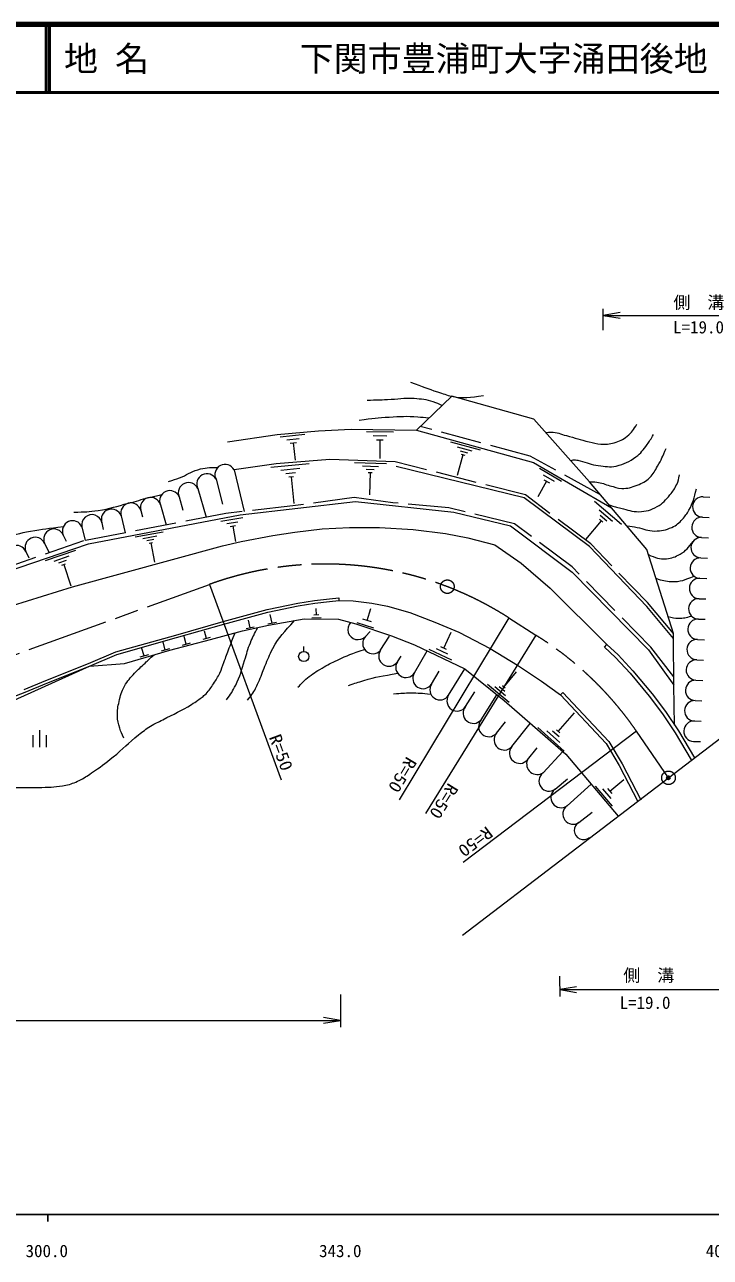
# Model space of a CAD drawing. Units: millimetres, scale not verified. Extents: x 40000 to 680000, y 20000 to 380000.
# Drawn here: x 364594 to 465406, y 198715 to 380000 of the extents above; entities that cross this region are included whole.
import ezdxf
from ezdxf.enums import TextEntityAlignment as Align

# ---------------------------------------------------------------- set-up
doc = ezdxf.new("R2010")
doc.units = ezdxf.units.MM
doc.header["$LTSCALE"] = 1000
doc.header["$PDMODE"] = 32
doc.header["$PDSIZE"] = 500
doc.linetypes.add('CHAIN', pattern=[18.5, 12, -1.5, 3.5, -1.5])
doc.linetypes.add('DASHED', pattern=[7.5, 6, -1.5])
for name, color, linetype, lineweight in [('M-BGD', 7, 'Continuous', 13), ('M-BMK', 2, 'CHAIN', 13), ('M-BMK-OTRS', 5, 'Continuous', 13), ('M-STR-HTXT', 7, 'Continuous', 13), ('M-TTL', 2, 'Continuous', 140), ('M-TTL-BAND', 7, 'Continuous', 25), ('M-TTL-LINE', 7, 'Continuous', 50)]:
    doc.layers.add(name, color=color, linetype=linetype, lineweight=lineweight)
doc.layers.add('M-OTRS', color=6, linetype='Continuous')
doc.layers.add('M-TTL-TXT', color=7, linetype='Continuous')
doc.styles.add('ＭＳ ゴシック', font='')
doc.styles.get('ＭＳ ゴシック').set_extended_font_data('MS Gothic')

# ---------------------------------------------------------------- blocks, each defined once
blk = doc.blocks.new('open_arrow')
at = {"color": 0, "linetype": 'Continuous', "lineweight": -2}
blk.add_lwpolyline([(7.5, 1.25), (0, 0), (7.5, -1.25)], dxfattribs=at)

msp = doc.modelspace()

# ---------------------------------------------------------------- linework, layer by layer
at = {"layer": 'M-BGD'}
for p, q in [((402148, 319395), (405802, 319770)), ((403118, 318941), (404945, 319129)), ((414877, 320161), (418809, 320112)), ((415853, 319559), (417819, 319534)), ((403631, 318440), (404544, 318533)), ((404087, 318487), (404350, 315929)), ((416337, 318963), (417320, 318950)), ((416828, 318957), (416794, 316204)), ((427207, 318671), (431574, 317464)), ((428178, 317932), (430361, 317329)), ((428603, 317345), (429695, 317043)), ((400799, 314926), (406411, 315482)), ((413096, 315627), (417790, 315458)), ((429028, 316757), (428183, 313700)), ((428755, 316833), (429301, 316682)), ((395390, 314521), (396882, 308419)), ((402257, 314503), (405064, 314782)), ((403015, 314012), (404418, 314151)), ((414252, 315115), (416600, 315030)), ((414822, 314624), (415996, 314582)), ((415099, 314144), (415685, 314123)), ((415392, 314134), (415274, 310848)), ((440280, 314757), (443522, 312875)), ((440809, 313800), (442429, 312859)), ((392726, 313141), (393680, 309482)), ((403421, 313485), (404123, 313555)), ((403772, 313520), (404162, 309591)), ((441337, 312843), (440019, 310574)), ((440931, 313078), (441742, 312608)), ((387311, 310566), (387851, 308598)), ((390063, 311761), (391283, 307558)), ((464348, 310570), (465347, 310531)), ((381668, 308569), (381936, 307606)), ((384559, 309371), (385420, 306432)), ((448397, 309899), (452350, 306560)), ((449051, 308669), (451028, 306999)), ((375960, 306737), (376157, 305756)), ((378778, 307767), (379379, 305273)), ((393419, 306978), (396676, 307514)), ((394314, 306623), (395942, 306892)), ((449372, 307044), (447034, 304276)), ((449124, 307252), (449619, 306835)), ((449211, 307856), (450200, 307022)), ((464231, 307572), (465230, 307533)), ((370274, 304935), (370678, 304020)), ((373019, 306146), (373514, 304147)), ((380851, 304653), (384956, 305433)), ((381955, 304437), (384008, 304828)), ((394802, 306202), (395616, 306336)), ((395209, 306269), (395584, 303989)), ((464114, 304574), (465113, 304535)), ((367530, 303723), (368186, 302322)), ((382547, 304124), (383573, 304319)), ((382881, 303763), (383394, 303860)), ((383138, 303811), (383684, 300938)), ((364785, 302512), (365189, 301597)), ((367653, 301175), (372108, 302698)), ((368919, 301111), (371147, 301872)), ((369628, 300855), (370742, 301236)), ((463997, 301576), (464996, 301537)), ((370059, 300505), (370616, 300696)), ((370337, 300600), (371404, 297482)), ((463880, 298579), (464879, 298540)), ((407215, 295298), (409390, 295579)), ((409390, 295579), (410770, 295696)), ((410770, 295696), (410804, 295298)), ((463763, 295581), (464762, 295542)), ((393789, 292221), (400252, 293976)), ((400252, 293976), (404736, 294923)), ((400345, 293587), (404807, 294529)), ((404736, 294923), (407215, 295298)), ((404807, 294529), (407271, 294902)), ((407271, 294902), (409432, 295181)), ((407482, 293175), (407452, 294148)), ((409432, 295181), (410804, 295298)), ((414942, 292373), (415489, 294119)), ((386816, 290238), (393789, 292221)), ((393896, 291836), (400345, 293587)), ((397739, 291276), (397493, 292433)), ((401615, 292099), (400335, 291827)), ((400975, 291963), (400703, 293243)), ((408189, 292780), (406800, 292737)), ((407829, 293186), (407134, 293164)), ((415955, 291235), (413461, 292016)), ((415566, 292178), (414318, 292569)), ((463646, 292583), (464645, 292544)), ((378007, 287754), (386816, 290238)), ((386925, 289853), (393896, 291836)), ((391346, 289716), (391046, 290794)), ((398317, 291399), (397160, 291153)), ((414695, 290031), (415380, 290759)), ((416879, 287975), (418225, 290070)), ((426215, 288316), (427322, 290657)), ((378140, 287376), (386925, 289853)), ((382149, 287153), (381796, 288418)), ((385276, 288025), (384942, 289226)), ((388911, 289038), (387772, 288720)), ((388342, 288879), (388024, 290018)), ((391885, 289866), (390807, 289566)), ((405626, 287834), (405623, 288552)), ((426633, 288119), (425797, 288514)), ((449836, 288439), (450209, 288843)), ((449836, 288439), (451482, 286918)), ((450209, 288843), (451872, 287307)), ((463529, 289586), (464528, 289547)), ((373979, 286036), (378007, 287754)), ((374131, 285666), (378140, 287376)), ((382781, 287329), (381516, 286977)), ((385877, 288192), (384676, 287857)), ((419399, 286312), (419948, 287148)), ((421906, 284664), (423792, 287903)), ((427412, 286522), (424068, 288104)), ((426814, 287419), (425142, 288210)), ((451482, 286918), (453596, 284621)), ((451872, 287307), (454010, 284984)), ((463412, 286588), (464411, 286549)), ((367712, 283543), (373979, 286036)), ((367863, 283172), (374131, 285666)), ((424414, 283017), (425537, 284924)), ((426921, 281369), (429320, 285288)), ((435037, 282582), (436900, 284822)), ((453596, 284621), (456416, 281226)), ((454010, 284984), (456847, 281568)), ((364530, 282218), (367712, 283543)), ((364679, 281847), (367863, 283172)), ((435838, 280291), (432638, 282952)), ((463295, 283590), (464294, 283551)), ((357336, 278986), (364679, 281847)), ((429428, 279722), (430789, 281894)), ((431698, 277761), (434017, 281464)), ((435305, 281276), (433704, 282607)), ((435171, 281929), (434371, 282594)), ((435237, 282415), (434837, 282748)), ((443368, 281431), (443732, 281773)), ((443368, 281431), (450083, 274286)), ((443732, 281773), (450486, 274588)), ((456416, 281226), (458351, 278670)), ((456847, 281568), (458800, 278989)), ((463178, 280592), (464177, 280553)), ((433969, 275800), (435283, 277484)), ((443029, 276068), (445456, 278773)), ((458351, 278670), (460241, 275836)), ((458800, 278989), (460706, 276130)), ((463061, 277595), (464060, 277556)), ((366827, 273742), (366826, 276242)), ((436239, 273839), (438936, 277244)), ((443922, 273175), (440057, 276641)), ((443302, 274428), (441370, 276161)), ((443166, 275248), (442200, 276114)), ((443271, 275851), (442788, 276284)), ((460241, 275836), (462611, 271884)), ((460706, 276130), (463082, 272167)), ((365827, 273741), (365826, 275491)), ((367827, 273742), (367826, 275492)), ((450083, 274286), (452002, 271044)), ((450486, 274588), (452439, 271287)), ((462944, 274597), (463943, 274558)), ((438510, 271878), (439952, 273642)), ((440826, 269988), (443717, 273084)), ((452002, 271044), (454727, 265778)), ((452439, 271287), (455171, 266007)), ((442581, 267555), (444394, 269075)), ((444336, 265122), (447877, 268303)), ((450644, 267277), (452692, 269010)), ((451004, 265072), (448529, 267997)), ((450824, 266175), (449587, 267637)), ((450954, 266912), (450335, 267643)), ((446091, 262689), (448039, 264208))]:
    msp.add_line(p, q, dxfattribs=at)
for points in [[(460136, 276985), (460034, 282839), (460007, 289707), (459972, 290439), (456075, 302802), (447642, 312782), (439436, 321984), (427414, 325345), (422186, 320370), (439408, 315610), (450881, 308949)], [(394426, 318672), (401712, 319719), (407813, 320279), (412589, 320489), (422186, 320370)], [(419052, 315712), (409439, 316059), (401595, 315394), (395390, 314521)], [(460007, 289707), (456092, 294432), (447618, 303250), (438030, 310394), (419238, 315026)], [(351688, 296033), (373956, 303647), (396266, 307889), (413243, 309880), (427676, 308315), (436009, 306295), (445109, 299499), (456303, 288068), (460034, 282839)], [(362821, 294576), (371612, 297306), (393678, 303377), (396437, 303971), (401085, 304855), (404339, 305367), (408313, 305833), (412357, 306066), (416773, 306044), (421700, 305766), (426465, 305187), (429742, 304537), (433716, 303515), (437586, 300785), (441875, 297126), (450209, 288843)], [(410804, 295298), (412907, 295263), (415661, 294915), (417962, 294498), (421204, 293557), (424900, 292129), (428421, 290665), (433039, 288252), (437051, 285815), (440602, 283429), (443368, 281431)], [(374131, 285666), (379281, 286043), (382465, 286996), (385951, 287996), (391900, 289578), (396618, 290858), (400429, 291695), (405705, 292603), (410725, 292558), (413281, 291885), (418511, 290120), (421905, 288796), (429320, 285288), (435084, 280595), (444151, 272707), (451865, 263590)], [(326509, 267375), (329811, 266224), (346930, 273397), (374131, 285666)]]:
    msp.add_lwpolyline(points, dxfattribs=at)
at = {"layer": 'M-BGD', "linetype": 'DASHED'}
for points in [[(449273, 310852), (438920, 316539), (422739, 320897)], [(459972, 290439), (456150, 295014), (447816, 303623), (438227, 310837), (419052, 315712)], [(460029, 284072), (456633, 288464), (445103, 300244), (436630, 306587), (426972, 308955), (418710, 309685), (413027, 310451), (404037, 309230), (394172, 308112), (373256, 304098), (351643, 296527)]]:
    msp.add_lwpolyline(points, dxfattribs=at)
at = {"layer": 'M-BGD'}
msp.add_circle((405626, 287084), 750, dxfattribs=at)
for centre, radius, start, end in [((391395, 312451), 1500, 27.38395, 207.38395), ((394058, 313831), 1500, 27.38395, 207.38395), ((388687, 311164), 1500, 23.474, 203.474), ((383114, 308970), 1500, 15.50945, 195.50945), ((385935, 309969), 1500, 23.474, 203.474), ((464290, 309071), 1500, 87.76466, 267.76466), ((377369, 307252), 1500, 20.08603, 200.08603), ((380223, 308168), 1500, 15.50945, 195.50945), ((371647, 305540), 1500, 23.81207, 203.81207), ((374489, 306441), 1500, 11.35918, 191.35918), ((464173, 306073), 1500, 87.76466, 267.76466), ((366157, 303118), 1500, 23.81207, 203.81207), ((368902, 304329), 1500, 23.81207, 203.81207), ((464056, 303075), 1500, 87.76466, 267.76466), ((363413, 301907), 1500, 23.81207, 203.81207), ((463939, 300078), 1500, 87.76466, 267.76466), ((463822, 297080), 1500, 87.76466, 267.76466), ((463705, 294082), 1500, 87.76466, 267.76466), ((413603, 291059), 1500, 136.72674, 316.72674), ((463588, 291084), 1500, 87.76466, 267.76466), ((415801, 289003), 1510, 137.10564, 316.25409), ((463471, 288087), 1500, 87.76466, 267.76466), ((418146, 287136), 1500, 146.69122, 326.69122), ((463354, 285089), 1500, 87.76466, 267.76466), ((420653, 285488), 1500, 146.69122, 326.69122), ((423160, 283841), 1500, 146.69122, 326.69122), ((425667, 282193), 1500, 146.69122, 326.69122), ((463237, 282091), 1500, 87.76466, 267.76466), ((428174, 280546), 1500, 146.69122, 326.69122), ((430563, 278742), 1500, 139.183, 319.183), ((463119, 279094), 1500, 87.76466, 267.76466), ((432834, 276781), 1500, 139.183, 319.183), ((463002, 276096), 1500, 87.76466, 267.76466), ((435104, 274820), 1500, 139.183, 319.183), ((437374, 272859), 1500, 139.183, 319.183), ((439963, 271295), 1566, 158.13984, 303.43244), ((441704, 268772), 1500, 125.80447, 305.80447), ((443459, 266339), 1500, 125.80447, 305.80447), ((445214, 263905), 1500, 125.80447, 305.80447), ((446759, 261506), 1358, 119.44575, 310.10548)]:
    msp.add_arc(centre, radius, start, end, dxfattribs=at)
for points, knots in [([(421339, 327423), (423239, 326709), (423744, 326502), (425314, 325994), (426130, 325730), (426574, 325527), (427414, 325345), (429181, 324962), (430009, 325205), (432042, 325473)], [0, 0, 0, 0, 1, 1, 1, 2, 2, 2, 3, 3, 3, 3]), ([(414960, 324771), (416401, 324819), (416766, 324832), (417923, 324877), (419462, 324937), (420326, 325166), (421862, 325052), (422952, 324972), (423584, 324922), (424617, 324565), (425166, 324375), (425383, 324295), (425988, 323988)], [0, 0, 0, 0, 1, 1, 1, 2, 2, 2, 3, 3, 3, 4, 4, 4, 4]), ([(413775, 321843), (415864, 322121), (416467, 322205), (418203, 322297), (419834, 322384), (420757, 322464), (422386, 322333), (423041, 322280), (423276, 322267), (424060, 322153)], [0, 0, 0, 0, 1, 1, 1, 2, 2, 2, 3, 3, 3, 3]), ([(441195, 320011), (441539, 320070), (441670, 320066), (441975, 320071), (442886, 320087), (443368, 319781), (444252, 319559), (445557, 319232), (446260, 318941), (447573, 318649), (448250, 318499), (448626, 318347), (449319, 318327), (450085, 318305), (450535, 318293), (451274, 318498), (452085, 318724), (452532, 318960), (453190, 319486), (453881, 320039), (454102, 320414), (454613, 321251)], [0, 0, 0, 0, 1, 1, 1, 2, 2, 2, 3, 3, 3, 4, 4, 4, 5, 5, 5, 6, 6, 6, 7, 7, 7, 7]), ([(444861, 315901), (445175, 315984), (445310, 316024), (445600, 316002), (445864, 315982), (445999, 315896), (446255, 315831), (447298, 315568), (447861, 315287), (448931, 315177), (449960, 315071), (450569, 314863), (451578, 315092), (452786, 315367), (453449, 315705), (454453, 316431), (455231, 316994), (455528, 317484), (456103, 318253), (456511, 318799), (456652, 319008), (457071, 319705)], [0, 0, 0, 0, 1, 1, 1, 2, 2, 2, 3, 3, 3, 4, 4, 4, 5, 5, 5, 6, 6, 6, 7, 7, 7, 7]), ([(447642, 312782), (448127, 312792), (448291, 312776), (448704, 312729), (449484, 312640), (449878, 312378), (450639, 312189), (451315, 312021), (451680, 311786), (452376, 311791), (453285, 311796), (453810, 311933), (454653, 312275), (455434, 312592), (455901, 312796), (456503, 313386), (457069, 313940), (457233, 314386), (457641, 315065), (458225, 316037), (458369, 316438), (458893, 317684)], [0, 0, 0, 0, 1, 1, 1, 2, 2, 2, 3, 3, 3, 4, 4, 4, 5, 5, 5, 6, 6, 6, 7, 7, 7, 7]), ([(385761, 312826), (386533, 313045), (386756, 313123), (387382, 313349), (388456, 313738), (388948, 314246), (390048, 314553), (391167, 314865), (391678, 314871), (393001, 314895)], [0, 0, 0, 0, 1, 1, 1, 2, 2, 2, 3, 3, 3, 3]), ([(450535, 309359), (451352, 309114), (451583, 309053), (452263, 308887), (453286, 308637), (453857, 308356), (454910, 308375), (455994, 308396), (456627, 308609), (457586, 309116), (458469, 309584), (458811, 310097), (459464, 310853), (459931, 311395), (460174, 311734), (460460, 312390), (460687, 312913), (460751, 313145), (460886, 313785)], [0, 0, 0, 0, 1, 1, 1, 2, 2, 2, 3, 3, 3, 4, 4, 4, 5, 5, 5, 6, 6, 6, 6]), ([(371839, 308299), (373494, 308337), (374015, 308371), (375395, 308562), (377171, 308807), (378124, 309181), (379862, 309624), (381052, 309927), (381701, 310162), (382894, 310454), (383615, 310630), (383851, 310687), (384745, 310881)], [0, 0, 0, 0, 1, 1, 1, 2, 2, 2, 3, 3, 3, 4, 4, 4, 4]), ([(453114, 306307), (453854, 306207), (454054, 306173), (454654, 306070), (455662, 305896), (456194, 305516), (457216, 305530), (458228, 305543), (458825, 305661), (459750, 306071), (460453, 306383), (460790, 306704), (461315, 307267), (461750, 307734), (461927, 308057), (462254, 308605), (462919, 309719), (462987, 310291), (463363, 311736)], [0, 0, 0, 0, 1, 1, 1, 2, 2, 2, 3, 3, 3, 4, 4, 4, 5, 5, 5, 6, 6, 6, 6]), ([(358185, 304675), (359636, 304620), (360101, 304626), (361323, 304728), (362960, 304864), (363834, 305242), (365454, 305513), (367335, 305828), (367965, 305899), (370292, 306184)], [0, 0, 0, 0, 1, 1, 1, 2, 2, 2, 3, 3, 3, 3]), ([(456310, 302059), (457360, 301629), (457900, 301351), (458954, 301460), (459769, 301543), (460227, 301722), (460946, 302115), (461871, 302620), (462172, 303085), (462875, 304001)], [0, 0, 0, 0, 1, 1, 1, 2, 2, 2, 3, 3, 3, 3]), ([(457403, 298590), (458348, 298247), (458781, 298147), (459695, 298101), (461026, 298034), (461650, 298362), (463014, 298896)], [0, 0, 0, 0, 1, 1, 1, 2, 2, 2, 2]), ([(397374, 280657), (397684, 281017), (397771, 281141), (398001, 281471), (398459, 282127), (398609, 282562), (398953, 283284), (399388, 284195), (399527, 284751), (399929, 285678), (400368, 286692), (400567, 287284), (401090, 288258), (402052, 290046), (402697, 290612), (404283, 292359)], [0, 0, 0, 0, 1, 1, 1, 2, 2, 2, 3, 3, 3, 4, 4, 4, 5, 5, 5, 5]), ([(459181, 292948), (459855, 292782), (460113, 292735), (460721, 292722), (461481, 292704), (461802, 292807), (462643, 293022)], [0, 0, 0, 0, 1, 1, 1, 2, 2, 2, 2]), ([(328522, 261518), (332434, 262711), (333416, 263011), (336550, 263975), (340188, 265093), (342201, 265801), (345858, 266853), (347381, 267292), (348213, 267653), (349779, 267900), (351088, 268107), (351836, 268146), (353161, 268180), (354632, 268217), (355456, 268131), (356926, 268076), (358969, 268000), (360111, 267881), (362155, 267834), (364088, 267789), (365173, 267762), (367106, 267835), (368485, 267887), (369274, 267873), (370627, 268149), (371432, 268314), (371870, 268495), (372613, 268847), (373365, 269203), (373735, 269500), (374426, 269963), (375704, 270820), (376398, 271336), (377598, 272300), (379103, 273509), (379819, 274338), (381327, 275543), (381998, 276078), (382375, 276382), (383105, 276833), (383783, 277253), (384213, 277401), (384917, 277775), (386569, 278652), (387540, 279065), (389135, 280042), (389496, 280263), (389701, 280383), (390041, 280635), (390532, 280998), (390829, 281180), (391261, 281611), (391770, 282119), (391979, 282477), (392376, 283076), (392768, 283666), (392981, 284004), (393282, 284645), (393560, 285235), (393655, 285592), (393886, 286202), (394201, 287035), (394362, 287507), (394676, 288340), (395004, 289211), (395111, 289486), (395531, 290563)], [0, 0, 0, 0, 1, 1, 1, 2, 2, 2, 3, 3, 3, 4, 4, 4, 5, 5, 5, 6, 6, 6, 7, 7, 7, 8, 8, 8, 9, 9, 9, 10, 10, 10, 11, 11, 11, 12, 12, 12, 13, 13, 13, 14, 14, 14, 15, 15, 15, 16, 16, 16, 17, 17, 17, 18, 18, 18, 19, 19, 19, 20, 20, 20, 21, 21, 21, 22, 22, 22, 22]), ([(394277, 280697), (394958, 281640), (395162, 281977), (395624, 282859), (396327, 284199), (396435, 285076), (396925, 286508), (397271, 287521), (397372, 288123), (397784, 289111), (398161, 290016), (398332, 290335), (398900, 291359)], [0, 0, 0, 0, 1, 1, 1, 2, 2, 2, 3, 3, 3, 4, 4, 4, 4]), ([(379157, 275086), (378849, 275743), (378755, 275962), (378575, 276550), (378365, 277240), (378241, 277642), (378226, 278363), (378210, 279186), (378290, 279654), (378482, 280455), (378698, 281362), (378824, 281890), (379271, 282709), (379724, 283538), (380125, 283915), (380758, 284615), (381318, 285234), (381684, 285531), (382292, 286103), (382806, 286587), (382974, 286741), (383621, 287328)], [0, 0, 0, 0, 1, 1, 1, 2, 2, 2, 3, 3, 3, 4, 4, 4, 5, 5, 5, 6, 6, 6, 7, 7, 7, 7]), ([(404775, 282547), (405374, 283216), (405581, 283423), (406158, 283919), (406929, 284580), (407446, 284844), (408311, 285376), (409160, 285897), (409675, 286123), (410573, 286554), (412086, 287279), (412660, 287449), (414570, 288129)], [0, 0, 0, 0, 1, 1, 1, 2, 2, 2, 3, 3, 3, 4, 4, 4, 4]), ([(412221, 282806), (413261, 283187), (413573, 283276), (414452, 283539), (416360, 284108), (417070, 284184), (419438, 284608)], [0, 0, 0, 0, 1, 1, 1, 2, 2, 2, 2]), ([(418845, 281588), (420022, 281697), (420373, 281722), (421355, 281728), (422513, 281734), (422926, 281684), (424313, 281547)], [0, 0, 0, 0, 1, 1, 1, 2, 2, 2, 2])]:
    msp.add_open_spline(points, degree=3, knots=knots, dxfattribs=at)
at = {"layer": 'M-BMK'}
for p, q in [((330451, 275522), (391747, 297680)), ((435760, 292776), (439770, 290197)), ((459253, 269239), (454556, 276075))]:
    msp.add_line(p, q, dxfattribs=at)
for centre in [(426735, 297343), (459253, 269239)]:
    msp.add_circle(centre, 1000, dxfattribs=at)
for centre, start, end in [((408789, 250674), 57.3555, 109.92818), ((413359, 247742), 34.51705, 58.11404)]:
    msp.add_arc(centre, 50000, start, end, dxfattribs=at)
at = {"layer": 'M-BMK-OTRS'}
for p, q in [((459253, 269239), (489517, 292379)), ((428989, 246098), (459253, 269239))]:
    msp.add_line(p, q, dxfattribs=at)
at = {"layer": 'M-OTRS'}
msp.add_point((459231, 269241), dxfattribs=at)
at = {"layer": 'M-STR-HTXT'}
for p, q in [((449658, 335091), (449657, 338228)), ((449657, 337228), (474810, 337234)), ((391747, 297680), (402319, 268927)), ((435760, 292776), (419638, 265980)), ((439770, 290197), (423508, 263994)), ((454556, 276075), (429053, 256779)), ((443253, 240080), (443254, 237100)), ((443254, 238100), (468276, 238106)), ((411006, 237392), (411008, 232568)), ((171522, 233507), (411007, 233568))]:
    msp.add_line(p, q, dxfattribs=at)
at = {"layer": 'M-TTL'}
msp.add_line((680000, 380000), (40000, 380000), dxfattribs=at)
at = {"layer": 'M-TTL-BAND'}
for p, q in [((40000, 205000), (579000, 205000)), ((368000, 205000), (368000, 204000))]:
    msp.add_line(p, q, dxfattribs=at)
at = {"layer": 'M-TTL-LINE'}
for p, q in [((367750, 380000), (367750, 370000)), ((368250, 380000), (368250, 370000)), ((40000, 370000), (680000, 370000))]:
    msp.add_line(p, q, dxfattribs=at)

# ---------------------------------------------------------------- block references
at = {"layer": 'M-STR-HTXT', "xscale": 333, "yscale": 333}
for p in [(449657, 337228), (443254, 238100)]:
    msp.add_blockref('open_arrow', p, dxfattribs=at)
at = {"layer": 'M-STR-HTXT', "xscale": 333, "yscale": 333, "rotation": 180}
msp.add_blockref('open_arrow', (411007, 233568), dxfattribs=at)

# ---------------------------------------------------------------- texts
at = {"layer": 'M-STR-HTXT', "style": 'ＭＳ ゴシック'}
for p in [(459971, 339147), (452603, 240195)]:
    msp.add_text('側\u3000溝', height=1833, rotation=0.015, dxfattribs=at).set_placement(p, align=Align.MIDDLE_LEFT)
for p in [(463673, 334042), (455805, 234704)]:
    msp.add_text('L=19.0', height=1833, rotation=0.015, dxfattribs=at).set_placement(p, align=Align.BOTTOM_CENTER)
at = {"layer": 'M-STR-HTXT', "style": 'ＭＳ ゴシック', "width": 1.1}
for rotation, p in [(290.187, (401350, 275538)), (238.966, (421561, 272018)), (238.177, (427681, 268124)), (217.111, (433069, 261484))]:
    msp.add_text('R=50', height=1833, rotation=rotation, dxfattribs=at).set_placement(p, align=Align.MIDDLE_LEFT)
at = {"layer": 'M-TTL-BAND', "style": 'ＭＳ ゴシック'}
for s, p in [('300.0', (367844, 198195)), ('343.0', (411000, 198195)), ('400.0', (467844, 198195))]:
    msp.add_text(s, height=1833, dxfattribs=at).set_placement(p, align=Align.BOTTOM_CENTER)
at = {"layer": 'M-TTL-TXT', "style": 'ＭＳ ゴシック'}
for s, p in [('地 名', (370380, 375000)), ('下関市豊浦町大字涌田後地', (405024, 375000))]:
    msp.add_text(s, height=3666, dxfattribs=at).set_placement(p, align=Align.MIDDLE_LEFT)

doc.saveas('drawing.dxf')
